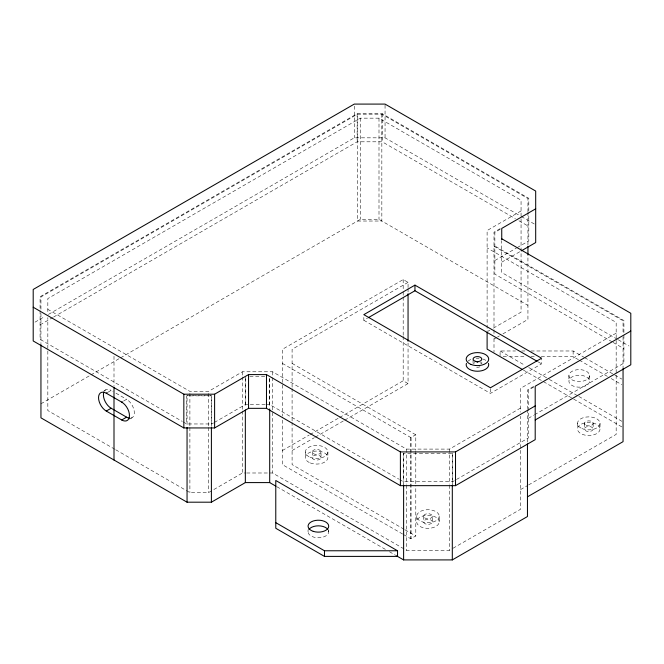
<?xml version="1.0" encoding="UTF-8"?>
<svg xmlns="http://www.w3.org/2000/svg" width="664" height="664" viewBox="0 0 664 664"><rect width="100%" height="100%" fill="white"/><g stroke="black" fill="none" stroke-linecap="round" stroke-linejoin="round"><path stroke-width="0.5" stroke-dasharray="3.32 2.49" d="M528.801 210.729L528.801 198.328L382.198 113.685L357.141 113.685L40.089 296.733L40.089 339.321L182.218 421.383M527.938 212.015L527.938 198.536L381.841 114.183L357.498 114.183L40.944 296.941L40.944 309.997M493.36 328.149L521.057 312.163L521.057 200.179L378.995 118.159L360.344 118.159L47.833 298.584L47.833 314.08M34.993 322.164L44.861 316.471M48.447 314.404L354.286 137.83L385.054 137.83L520.443 215.999M40.089 324.854L52.663 317.591M53.56 317.068L357.141 141.805L382.198 141.805L515.397 218.705M40.944 403.787L90.038 375.442M90.943 374.919L119.678 358.328M120.574 357.813L360.344 219.377L378.995 219.377L527.938 305.374M104.049 390.789L105.667 389.851M107.792 392.324L111.137 390.39L113.071 391.511M123.554 401.073L126.6 399.321A10.931 6.316 60 0 1 134.111 410.476A10.931 6.316 60 0 1 130.152 418.229M129.629 419.117L132.061 417.714M520.568 408.036L449.462 449.096L406.468 449.096L272.539 371.774L242.484 371.774L208.546 391.37L189.896 391.37L47.833 309.349M521.057 210.945L487.11 230.541L487.11 331.759M408.053 287.529L408.053 282.366L403.189 279.561L282.349 349.322L282.349 416.054M500.249 228.574L493.999 232.184L493.999 329.693M408.053 282.366L292.094 349.322L292.094 387.535M500.216 229.296L494.863 232.392L494.863 274.157L612.266 341.935M363.822 317.467L363.822 320.272L367.416 318.205M183.115 421.897L186.692 423.964L211.75 423.964L213.542 422.926M214.43 422.412L245.697 404.359L265.218 404.359M494.863 260.512L516.301 248.137M517.19 247.614L528.801 240.916L528.801 212.795M501.743 262.156L520.501 251.324M115.743 449.777L189.896 492.588L208.546 492.588L242.484 472.992L245.597 472.992M488.007 331.245L489.791 330.216M282.349 450.541L309.2 435.036M310.096 434.522L338.74 417.988M339.636 417.465L403.189 380.779L408.053 383.584L408.053 342.275M292.094 450.541L314.396 437.667M315.284 437.153L343.827 420.669M344.724 420.154L408.053 383.584M493.999 339.03L496.68 337.486M497.568 336.972L499.361 335.934M502.93 333.876L527.938 319.434L527.938 255.582M282.349 363.382L410.742 437.51L415.788 434.796L415.788 450.283M363.822 320.272L490.447 393.378L541.575 363.855L541.575 359.174M616.167 333.162L520.568 388.357L520.568 412.17M533.707 386.39L527.457 390.009L527.457 408.675M533.673 387.112L528.32 390.208L528.32 438.008L452.665 481.682L403.255 481.682L399.686 479.624M528.32 418.328L533.673 415.232M534.57 414.718L623.911 363.133L623.911 320.546L494.863 246.037M403.563 534.578L410.742 538.728L415.788 536.014L415.788 485.401M520.568 489.575L527.714 485.45M528.61 484.936L616.167 434.389L616.167 322.405L487.11 247.896M246.634 472.992L272.539 472.992L406.468 550.315L449.462 550.315L452.126 548.771M453.014 548.265L520.568 509.263L520.568 416.245M500.083 355.663L500.083 350.982L515.521 350.982M521.688 350.982L525.805 350.982M530.951 350.982L573.132 350.982L583.764 357.116M503.171 356.601L525.805 356.601M530.951 356.601L535.068 356.601M541.243 356.601L573.132 356.601L578.444 359.672M249.805 376.247L265.218 376.247M266.247 404.359L269.335 404.359L398.79 479.109M521.34 216.514L534.794 224.283M518.966 220.763L528.801 226.441M493.999 246.244L623.056 320.753L623.056 333.809M617.354 339.254L501.743 272.506L501.743 240.683M618.25 339.777L629.007 345.986M613.163 342.458L623.911 348.666M584.644 357.63L621.836 379.094M579.332 360.178L607.668 376.538M611.212 378.588L621.836 384.722M537.989 361.78L541.575 363.855M500.083 350.982L525.149 365.449M528.735 367.516L548.431 378.887M549.319 379.41L577.971 395.943M578.867 396.466L621.836 421.275M523.365 370.039L621.836 426.894M292.094 363.382L415.788 434.796M404.135 529.283L292.094 464.601L292.094 422.653M405.032 529.806L415.788 536.014M402.666 534.063L282.349 464.601L282.349 417.083M115.968 393.179L126.6 399.321M276.83 486.72L385.884 549.676M389.469 551.751L395.736 555.361M114.847 449.262L47.833 410.568L47.833 317.616M623.056 336.889L623.056 368.005M600.032 423.383L600.032 429.002A11.263 6.499 0 0 1 583.141 434.638A11.263 6.499 0 0 1 583.141 423.375A11.263 6.499 0 0 1 600.032 429.002M593.143 423.383L593.143 429.002A4.374 2.523 0 0 1 586.578 431.193A4.374 2.523 0 0 1 586.578 426.819A4.374 2.523 0 0 1 593.143 429.002M589.557 375.583A10.333 5.968 0 0 1 574.061 380.746A10.333 5.968 0 0 1 574.061 370.421A10.333 5.968 0 0 1 589.557 375.583L589.557 381.202A10.333 5.968 0 0 1 574.061 386.373A10.333 5.968 0 0 1 574.061 376.04A10.333 5.968 0 0 1 589.557 381.202M584.395 423.383L584.395 429.002M577.506 423.383L577.506 429.002M573.132 350.982L573.132 356.601M568.89 375.583L568.89 381.202M527.938 212.588L527.938 245.215M527.457 409.713L527.457 442.905M493.999 330.265L493.999 334.88M493.999 338.565L493.999 352.086M490.447 388.689L490.447 393.378M481.815 361.921L481.815 363.789M473.067 360.046L473.067 363.789M452.665 481.682L452.665 453.57L403.255 453.57L403.255 481.682M452.309 453.072L452.309 485.226M449.462 449.096L449.462 484.214M449.462 485.243L449.462 550.315M439.219 516.219A11.263 6.499 0 0 1 422.329 521.854A11.263 6.499 0 0 1 422.329 510.591A11.263 6.499 0 0 1 439.219 516.219L439.219 521.846A11.263 6.499 0 0 1 422.329 527.473A11.263 6.499 0 0 1 422.329 516.21A11.263 6.499 0 0 1 439.219 521.846M432.339 516.219A4.374 2.523 0 0 1 425.773 518.41A4.374 2.523 0 0 1 425.773 514.036A4.374 2.523 0 0 1 432.339 516.219L432.339 521.846A4.374 2.523 0 0 1 425.773 524.029A4.374 2.523 0 0 1 425.773 519.655A4.374 2.523 0 0 1 432.339 521.846M423.591 516.219L423.591 521.846M416.702 516.219L416.702 521.846M415.788 451.321L415.788 484.371M411.091 437.51L411.091 538.728M410.742 437.51L410.742 538.728M408.053 288.566L408.053 292.699M406.468 449.096L406.468 484.214M406.468 485.243L406.468 550.315M403.612 453.072L403.612 485.226M403.189 279.561L403.189 290.915M403.189 291.952L403.189 296.086M403.189 297.115L403.189 335.328M403.189 336.366L403.189 380.779M385.054 105.111L385.054 137.83M382.198 113.685L382.198 141.805M381.841 114.183L381.841 221.029L357.498 221.029L357.498 114.183M378.995 118.159L378.995 219.377M360.344 118.159L360.344 219.377M357.141 113.685L357.141 141.805M354.286 106.132L354.286 137.83M328.721 529.922L328.721 531.798M327.9 451.943L327.9 457.571M321.011 451.943A4.374 2.523 0 0 1 314.445 454.134A4.374 2.523 0 0 1 314.445 449.76A4.374 2.523 0 0 1 321.011 451.943L321.011 457.571A4.374 2.523 0 0 1 314.445 459.754A4.374 2.523 0 0 1 314.445 455.379A4.374 2.523 0 0 1 321.011 457.571M312.263 451.943L312.263 457.571M308.054 529.922L308.054 531.798M305.374 451.943L305.374 457.571M292.094 388.573L292.094 421.623M272.539 371.774L272.539 472.992M269.692 378.862L269.692 407.903M269.335 378.256L269.335 404.359M245.697 377.252L245.697 404.359M245.34 378.862L245.34 407.903M242.484 371.774L242.484 375.907M242.484 376.936L242.484 409.987M242.484 411.024L242.484 472.992M211.75 423.964L211.75 395.844L186.692 395.844L186.692 423.964M211.393 426.462L211.393 395.346L187.049 395.346L187.049 426.462M208.546 393.437L208.546 426.487M208.546 427.525L208.546 492.588M189.896 393.437L189.896 426.487M189.896 427.525L189.896 492.588M114 356.286L114 386.365M40.944 313.541L40.944 343.62M328.481 530.528A10.333 5.968 0 0 1 318.388 537.765A10.333 5.968 0 0 1 308.295 530.528M479.923 366.81A4.374 2.523 0 0 1 474.959 366.81M473.606 363.523A4.374 2.523 0 0 1 474.959 362.652M479.923 362.652A4.374 2.523 0 0 1 481.276 363.523M467.971 361.216A11.263 6.499 0 0 1 471.357 359.257M476.279 358.261A11.263 6.499 0 0 1 479.043 358.294M482.836 359.025A11.263 6.499 0 0 1 486.455 360.834M104.663 390.698A10.931 6.316 60 0 1 111.137 390.39M310.32 462.957A11.263 6.499 0 0 0 327.867 458.036A11.263 6.499 0 0 0 311.715 451.719A11.263 6.499 0 0 0 310.32 462.957M582.162 428.645A11.263 6.499 0 0 0 599.966 424.055A11.263 6.499 0 0 0 584.171 417.448A11.263 6.499 0 0 0 582.162 428.645M586.204 425.425A4.374 2.523 0 0 0 593.118 423.64A4.374 2.523 0 0 0 586.984 421.076A4.374 2.523 0 0 0 586.204 425.425M310.03 457.214A11.263 6.499 0 0 0 327.833 452.616A11.263 6.499 0 0 0 312.038 446.009A11.263 6.499 0 0 0 310.03 457.214"/><path stroke-width="1" d="M129.447 418.187A10.931 6.316 60 0 1 126.6 417.175L121.728 419.988L106.265 411.058A10.931 6.316 60 0 1 98.538 397.67A10.931 6.316 60 0 1 106.265 393.204L107.178 392.673M106.265 411.058L111.137 408.244L126.6 417.175M106.265 393.204L121.728 402.127L122.334 401.778M33.2 307.224L183.837 394.2L214.605 394.2L248.552 374.596L266.48 374.596L400.4 451.918L455.521 451.918L535.201 405.92M535.69 208.82L501.743 228.416L501.743 239.662M414.958 285.13L363.822 314.653L490.447 387.759L541.575 358.236L414.958 285.13L414.958 290.757L537.085 361.266M368.312 317.683L414.958 290.757M521.398 250.809L535.69 242.559L535.69 191.058L385.054 104.09L354.286 104.09L33.2 289.462L33.2 340.964L183.837 427.94L214.605 427.94L248.552 408.343L266.48 408.343L400.4 485.658L455.521 485.658L535.201 439.659L535.201 386.232L630.8 331.046M40.944 344.657L40.944 417.839L187.049 502.191L211.393 502.191L245.34 482.595L269.692 482.595L275.942 486.206M535.201 419.972L630.8 364.785L630.8 313.275L501.743 238.766M527.457 496.846L623.056 441.66L623.056 368.47M396.466 555.793L403.612 559.91L452.309 559.91L527.457 516.534L527.457 443.917M275.776 522.659L324.472 550.771L397.528 550.771L397.528 556.399L324.472 556.399L275.776 528.278L275.776 480.487L397.528 550.771M522.062 369.292L487.11 349.115L487.11 332.589M527.938 246.253L527.938 255.117M455.521 451.918L455.521 485.658M452.309 485.226L452.309 559.91M408.053 293.729L408.053 341.238M403.612 485.226L403.612 559.91M400.4 451.918L400.4 485.658M324.472 550.771L324.472 556.399M269.692 408.941L269.692 482.595M266.48 374.596L266.48 408.343M248.552 374.596L248.552 408.343M245.34 409.978L245.34 482.595M214.605 394.2L214.605 427.94M211.393 427.5L211.393 502.191M187.049 427.5L187.049 502.191M183.837 394.2L183.837 427.94M114 387.402L114 460.019M308.909 529.432A10.333 5.968 0 0 1 318.388 525.83A10.333 5.968 0 0 1 327.867 529.432M476.993 362.22A4.374 2.523 0 0 1 477.889 362.22M488.447 363.349A11.263 6.499 0 0 1 477.441 371.234A11.263 6.499 0 0 1 466.435 363.349M121.728 402.127A10.931 6.316 60 0 1 129.455 415.523A10.931 6.316 60 0 1 121.728 419.988M111.137 408.244A10.931 6.316 60 0 1 103.949 391.884M470.834 364.37A11.263 6.499 0 0 0 488.638 359.78A11.263 6.499 0 0 0 472.851 353.173A11.263 6.499 0 0 0 470.834 364.37M475.258 361.291A4.374 2.523 0 0 0 481.815 359.108A4.374 2.523 0 0 0 475.258 356.917A4.374 2.523 0 0 0 475.258 361.291M313.225 531.341A10.333 5.968 0 0 0 328.721 526.17A10.333 5.968 0 0 0 313.225 521.008A10.333 5.968 0 0 0 313.225 531.341"/></g></svg>
